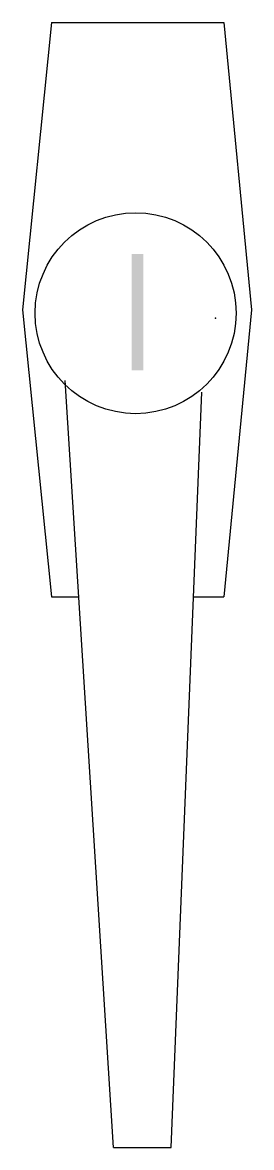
# Model space of a CAD drawing. Extents: x -0.12 to 0.13, y -0.91 to 0.32.
import ezdxf

# ---------------------------------------------------------------- set-up
doc = ezdxf.new("R2010")
doc.units = 0
doc.header["$LTSCALE"] = 2
doc.header["$MEASUREMENT"] = 0
doc.layers.get('0').update_dxf_attribs({"linetype": 'CONTINUOUS'})

# ---------------------------------------------------------------- blocks, each defined once
blk = doc.blocks.new('N12HAND', base_point=(62.6892, 64.3465))
for p, q in [((62.3229, 65.6118), (62.1968, 64.3608)), ((62.3229, 65.6118), (63.0729, 65.6118)), ((63.0729, 65.6118), (63.1936, 64.3608)), ((62.1968, 64.3608), (62.3229, 63.1118)), ((63.1936, 64.3608), (63.0729, 63.1118)), ((62.5932, 60.7149), (62.383, 64.0534)), ((62.8432, 60.7149), (62.9775, 64.0033)), ((62.3229, 63.1118), (62.4423, 63.1118)), ((62.941, 63.1118), (63.0729, 63.1118)), ((62.5932, 60.7149), (62.8432, 60.7149))]:
    blk.add_line(p, q)
blk.add_circle((62.6892, 64.3465), 0.4375)
blk.add_point((63.0375, 64.325))
blk.add_trace([(62.7225, 64.6046), (62.6725, 64.6046), (62.7225, 64.0974), (62.6725, 64.0974)])

msp = doc.modelspace()

# ---------------------------------------------------------------- block references
at = {"color": 2, "xscale": 0.25, "yscale": 0.25, "zscale": 0.25}
msp.add_blockref('N12HAND', (0, 0), dxfattribs=at)

doc.saveas('drawing.dxf')
